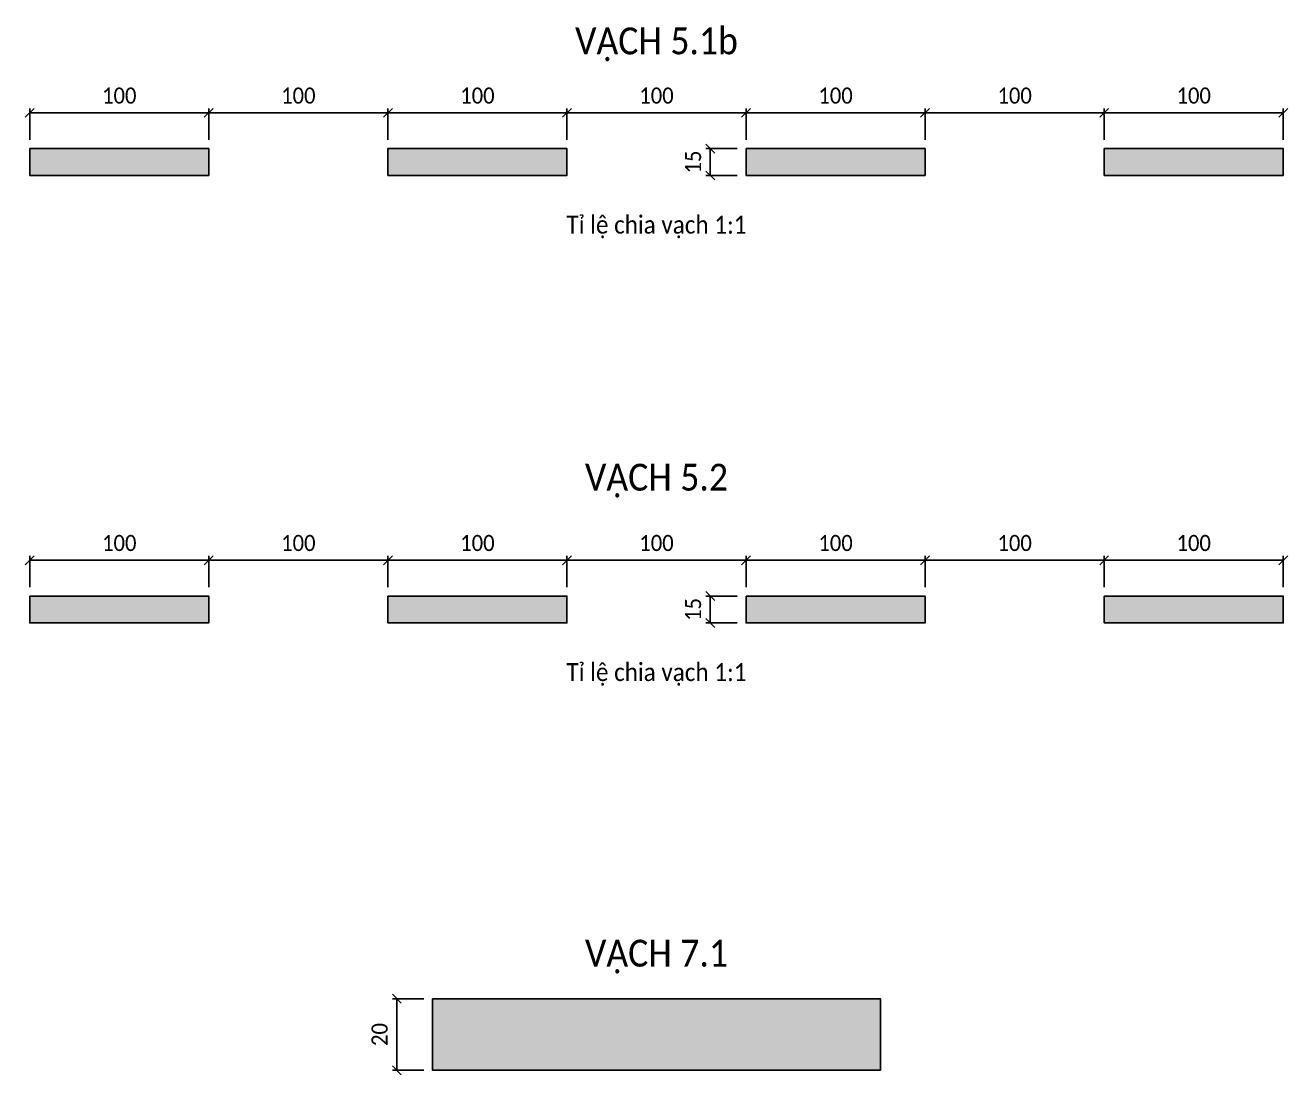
# Model space of a CAD drawing. Header units: metres. Extents: x 933 to 1419, y -2020 to 374.
# Drawn here: x 996.9 to 1137.9, y -635.6 to -518.4 of the extents above; entities that cross this region are included whole.
import ezdxf
from ezdxf.enums import TextEntityAlignment as Align

# ---------------------------------------------------------------- set-up
doc = ezdxf.new("R2010")
doc.units = ezdxf.units.M
doc.layers.add('ATGT-DIM', color=30, linetype='Continuous')
doc.layers.add('ATGT-Text', color=3, linetype='Continuous')
doc.styles.add('ATGT-Text', font='calibril.ttf', dxfattribs={"width": 0.9})
doc.dimstyles.new('ATGT-DIM', dxfattribs={"dimtxt": 1.8, "dimasz": 1, "dimexe": 0.5, "dimexo": 0.5, "dimgap": 1, "dimtad": 1, "dimdec": 0, "dimlfac": 5, "dimtxsty": 'ATGT-Text', "dimblk": 'OBLIQUE', "dimcen": 0, "dimclrd": 30, "dimclre": 30, "dimclrt": 2, "dimadec": 0, "dimazin": 0, "dimtfac": 1, "dimtdec": 0, "dimtmove": 0, "dimatfit": 3, "dimfxl": 3, "dimfxlon": 1, "dimlwe": -1, "dimarcsym": 2})

# ---------------------------------------------------------------- blocks, each defined once
blk = doc.blocks.new('_Oblique')
at = {"color": 0, "linetype": 'ByBlock', "lineweight": -2}
blk.add_line((-0.5, -0.5), (0.5, 0.5), dxfattribs=at)
blk = doc.blocks.new('*D65')
at = {"layer": 'ATGT-DIM', "color": 30, "transparency": 16777216}
for p, q in [((9, -897), (5.5, -897)), ((9, -900), (5.5, -900))]:
    blk.add_line(p, q, dxfattribs=at)
at = {"layer": 'ATGT-DIM', "color": 30, "lineweight": -2, "transparency": 16777216}
blk.add_line((6, -900), (6, -897), dxfattribs=at)
at = {"layer": 'Defpoints', "color": 0, "transparency": 16777216}
for p in [(6, -897), (10, -897), (10, -900)]:
    blk.add_point(p, dxfattribs=at)
at = {"layer": 'ATGT-DIM', "color": 30, "lineweight": -2, "transparency": 16777216}
for p, rotation in [((6, -897), 90), ((6, -900), 270)]:
    blk.add_blockref('_Oblique', p, dxfattribs=dict(at, rotation=rotation))
at = {"layer": 'ATGT-DIM', "color": 2, "transparency": 16777216, "insert": (4.09, -898.5), "char_height": 1.8, "attachment_point": 5, "rotation": 90, "style": 'ATGT-Text'}
blk.add_mtext('15', dxfattribs=at)
blk = doc.blocks.new('*D64')
at = {"layer": 'ATGT-DIM', "color": 30, "transparency": 16777216}
for p, q in [((10, -896), (10, -892.5)), ((30, -896), (30, -892.5))]:
    blk.add_line(p, q, dxfattribs=at)
at = {"layer": 'ATGT-DIM', "color": 30, "lineweight": -2, "transparency": 16777216}
blk.add_line((10, -893), (30, -893), dxfattribs=at)
at = {"layer": 'Defpoints', "color": 0, "transparency": 16777216}
for p in [(30, -893), (10, -897), (30, -897)]:
    blk.add_point(p, dxfattribs=at)
at = {"layer": 'ATGT-DIM', "color": 30, "lineweight": -2, "transparency": 16777216, "rotation": 180}
blk.add_blockref('_Oblique', (10, -893), dxfattribs=at)
at = {"layer": 'ATGT-DIM', "color": 30, "lineweight": -2, "transparency": 16777216}
blk.add_blockref('_Oblique', (30, -893), dxfattribs=at)
at = {"layer": 'ATGT-DIM', "color": 2, "transparency": 16777216, "insert": (20, -891.08), "char_height": 1.8, "attachment_point": 5, "style": 'ATGT-Text'}
blk.add_mtext('100', dxfattribs=at)
blk = doc.blocks.new('*D58')
at = {"layer": 'ATGT-DIM', "color": 30, "transparency": 16777216}
for p, q in [((-10, -896), (-10, -892.5)), ((10, -896), (10, -892.5))]:
    blk.add_line(p, q, dxfattribs=at)
at = {"layer": 'ATGT-DIM', "color": 30, "lineweight": -2, "transparency": 16777216}
blk.add_line((-10, -893), (10, -893), dxfattribs=at)
at = {"layer": 'Defpoints', "color": 0, "transparency": 16777216}
for p in [(10, -893), (-10, -897), (10, -897)]:
    blk.add_point(p, dxfattribs=at)
at = {"layer": 'ATGT-DIM', "color": 30, "lineweight": -2, "transparency": 16777216, "rotation": 180}
blk.add_blockref('_Oblique', (-10, -893), dxfattribs=at)
at = {"layer": 'ATGT-DIM', "color": 30, "lineweight": -2, "transparency": 16777216}
blk.add_blockref('_Oblique', (10, -893), dxfattribs=at)
at = {"layer": 'ATGT-DIM', "color": 2, "transparency": 16777216, "insert": (0, -891.08), "char_height": 1.8, "attachment_point": 5, "style": 'ATGT-Text'}
blk.add_mtext('100', dxfattribs=at)
blk = doc.blocks.new('*D59')
at = {"layer": 'ATGT-DIM', "color": 30, "transparency": 16777216}
for p, q in [((-30, -896), (-30, -892.5)), ((-10, -896), (-10, -892.5))]:
    blk.add_line(p, q, dxfattribs=at)
at = {"layer": 'ATGT-DIM', "color": 30, "lineweight": -2, "transparency": 16777216}
blk.add_line((-30, -893), (-10, -893), dxfattribs=at)
at = {"layer": 'Defpoints', "color": 0, "transparency": 16777216}
for p in [(-10, -893), (-30, -897), (-10, -897)]:
    blk.add_point(p, dxfattribs=at)
at = {"layer": 'ATGT-DIM', "color": 30, "lineweight": -2, "transparency": 16777216, "rotation": 180}
blk.add_blockref('_Oblique', (-30, -893), dxfattribs=at)
at = {"layer": 'ATGT-DIM', "color": 30, "lineweight": -2, "transparency": 16777216}
blk.add_blockref('_Oblique', (-10, -893), dxfattribs=at)
at = {"layer": 'ATGT-DIM', "color": 2, "transparency": 16777216, "insert": (-20, -891.08), "char_height": 1.8, "attachment_point": 5, "style": 'ATGT-Text'}
blk.add_mtext('100', dxfattribs=at)
blk = doc.blocks.new('*D60')
at = {"layer": 'ATGT-DIM', "color": 30, "transparency": 16777216}
for p, q in [((30, -896), (30, -892.5)), ((50, -896), (50, -892.5))]:
    blk.add_line(p, q, dxfattribs=at)
at = {"layer": 'ATGT-DIM', "color": 30, "lineweight": -2, "transparency": 16777216}
blk.add_line((30, -893), (50, -893), dxfattribs=at)
at = {"layer": 'Defpoints', "color": 0, "transparency": 16777216}
for p in [(50, -893), (30, -897), (50, -897)]:
    blk.add_point(p, dxfattribs=at)
at = {"layer": 'ATGT-DIM', "color": 30, "lineweight": -2, "transparency": 16777216, "rotation": 180}
blk.add_blockref('_Oblique', (30, -893), dxfattribs=at)
at = {"layer": 'ATGT-DIM', "color": 30, "lineweight": -2, "transparency": 16777216}
blk.add_blockref('_Oblique', (50, -893), dxfattribs=at)
at = {"layer": 'ATGT-DIM', "color": 2, "transparency": 16777216, "insert": (40, -891.08), "char_height": 1.8, "attachment_point": 5, "style": 'ATGT-Text'}
blk.add_mtext('100', dxfattribs=at)
blk = doc.blocks.new('*D61')
at = {"layer": 'ATGT-DIM', "color": 30, "transparency": 16777216}
for p, q in [((-50, -896), (-50, -892.5)), ((-30, -896), (-30, -892.5))]:
    blk.add_line(p, q, dxfattribs=at)
at = {"layer": 'ATGT-DIM', "color": 30, "lineweight": -2, "transparency": 16777216}
blk.add_line((-50, -893), (-30, -893), dxfattribs=at)
at = {"layer": 'Defpoints', "color": 0, "transparency": 16777216}
for p in [(-30, -893), (-50, -897), (-30, -897)]:
    blk.add_point(p, dxfattribs=at)
at = {"layer": 'ATGT-DIM', "color": 30, "lineweight": -2, "transparency": 16777216, "rotation": 180}
blk.add_blockref('_Oblique', (-50, -893), dxfattribs=at)
at = {"layer": 'ATGT-DIM', "color": 30, "lineweight": -2, "transparency": 16777216}
blk.add_blockref('_Oblique', (-30, -893), dxfattribs=at)
at = {"layer": 'ATGT-DIM', "color": 2, "transparency": 16777216, "insert": (-40, -891.08), "char_height": 1.8, "attachment_point": 5, "style": 'ATGT-Text'}
blk.add_mtext('100', dxfattribs=at)
blk = doc.blocks.new('*D62')
at = {"layer": 'ATGT-DIM', "color": 30, "transparency": 16777216}
for p, q in [((-70, -896), (-70, -892.5)), ((-50, -896), (-50, -892.5))]:
    blk.add_line(p, q, dxfattribs=at)
at = {"layer": 'ATGT-DIM', "color": 30, "lineweight": -2, "transparency": 16777216}
blk.add_line((-70, -893), (-50, -893), dxfattribs=at)
at = {"layer": 'Defpoints', "color": 0, "transparency": 16777216}
for p in [(-50, -893), (-70, -897), (-50, -897)]:
    blk.add_point(p, dxfattribs=at)
at = {"layer": 'ATGT-DIM', "color": 30, "lineweight": -2, "transparency": 16777216, "rotation": 180}
blk.add_blockref('_Oblique', (-70, -893), dxfattribs=at)
at = {"layer": 'ATGT-DIM', "color": 30, "lineweight": -2, "transparency": 16777216}
blk.add_blockref('_Oblique', (-50, -893), dxfattribs=at)
at = {"layer": 'ATGT-DIM', "color": 2, "transparency": 16777216, "insert": (-60, -891.08), "char_height": 1.8, "attachment_point": 5, "style": 'ATGT-Text'}
blk.add_mtext('100', dxfattribs=at)
blk = doc.blocks.new('*D63')
at = {"layer": 'ATGT-DIM', "color": 30, "transparency": 16777216}
for p, q in [((50, -896), (50, -892.5)), ((70, -896), (70, -892.5))]:
    blk.add_line(p, q, dxfattribs=at)
at = {"layer": 'ATGT-DIM', "color": 30, "lineweight": -2, "transparency": 16777216}
blk.add_line((50, -893), (70, -893), dxfattribs=at)
at = {"layer": 'Defpoints', "color": 0, "transparency": 16777216}
for p in [(70, -893), (50, -897), (70, -897)]:
    blk.add_point(p, dxfattribs=at)
at = {"layer": 'ATGT-DIM', "color": 30, "lineweight": -2, "transparency": 16777216, "rotation": 180}
blk.add_blockref('_Oblique', (50, -893), dxfattribs=at)
at = {"layer": 'ATGT-DIM', "color": 30, "lineweight": -2, "transparency": 16777216}
blk.add_blockref('_Oblique', (70, -893), dxfattribs=at)
at = {"layer": 'ATGT-DIM', "color": 2, "transparency": 16777216, "insert": (60, -891.08), "char_height": 1.8, "attachment_point": 5, "style": 'ATGT-Text'}
blk.add_mtext('100', dxfattribs=at)
blk = doc.blocks.new('*D72')
at = {"layer": 'ATGT-DIM', "color": 30, "transparency": 16777216}
for p, q in [((9, -947), (5.5, -947)), ((9, -950), (5.5, -950))]:
    blk.add_line(p, q, dxfattribs=at)
at = {"layer": 'ATGT-DIM', "color": 30, "lineweight": -2, "transparency": 16777216}
blk.add_line((6, -950), (6, -947), dxfattribs=at)
at = {"layer": 'Defpoints', "color": 0, "transparency": 16777216}
for p in [(6, -947), (10, -947), (10, -950)]:
    blk.add_point(p, dxfattribs=at)
at = {"layer": 'ATGT-DIM', "color": 30, "lineweight": -2, "transparency": 16777216}
for p, rotation in [((6, -947), 90), ((6, -950), 270)]:
    blk.add_blockref('_Oblique', p, dxfattribs=dict(at, rotation=rotation))
at = {"layer": 'ATGT-DIM', "color": 2, "transparency": 16777216, "insert": (4.09, -948.5), "char_height": 1.8, "attachment_point": 5, "rotation": 90, "style": 'ATGT-Text'}
blk.add_mtext('15', dxfattribs=at)
blk = doc.blocks.new('*D73')
at = {"layer": 'ATGT-DIM', "color": 30, "transparency": 16777216}
for p, q in [((10, -946), (10, -942.5)), ((30, -946), (30, -942.5))]:
    blk.add_line(p, q, dxfattribs=at)
at = {"layer": 'ATGT-DIM', "color": 30, "lineweight": -2, "transparency": 16777216}
blk.add_line((10, -943), (30, -943), dxfattribs=at)
at = {"layer": 'Defpoints', "color": 0, "transparency": 16777216}
for p in [(30, -943), (10, -947), (30, -947)]:
    blk.add_point(p, dxfattribs=at)
at = {"layer": 'ATGT-DIM', "color": 30, "lineweight": -2, "transparency": 16777216, "rotation": 180}
blk.add_blockref('_Oblique', (10, -943), dxfattribs=at)
at = {"layer": 'ATGT-DIM', "color": 30, "lineweight": -2, "transparency": 16777216}
blk.add_blockref('_Oblique', (30, -943), dxfattribs=at)
at = {"layer": 'ATGT-DIM', "color": 2, "transparency": 16777216, "insert": (20, -941.08), "char_height": 1.8, "attachment_point": 5, "style": 'ATGT-Text'}
blk.add_mtext('100', dxfattribs=at)
blk = doc.blocks.new('*D66')
at = {"layer": 'ATGT-DIM', "color": 30, "transparency": 16777216}
for p, q in [((-10, -946), (-10, -942.5)), ((10, -946), (10, -942.5))]:
    blk.add_line(p, q, dxfattribs=at)
at = {"layer": 'ATGT-DIM', "color": 30, "lineweight": -2, "transparency": 16777216}
blk.add_line((-10, -943), (10, -943), dxfattribs=at)
at = {"layer": 'Defpoints', "color": 0, "transparency": 16777216}
for p in [(10, -943), (-10, -947), (10, -947)]:
    blk.add_point(p, dxfattribs=at)
at = {"layer": 'ATGT-DIM', "color": 30, "lineweight": -2, "transparency": 16777216, "rotation": 180}
blk.add_blockref('_Oblique', (-10, -943), dxfattribs=at)
at = {"layer": 'ATGT-DIM', "color": 30, "lineweight": -2, "transparency": 16777216}
blk.add_blockref('_Oblique', (10, -943), dxfattribs=at)
at = {"layer": 'ATGT-DIM', "color": 2, "transparency": 16777216, "insert": (0, -941.08), "char_height": 1.8, "attachment_point": 5, "style": 'ATGT-Text'}
blk.add_mtext('100', dxfattribs=at)
blk = doc.blocks.new('*D67')
at = {"layer": 'ATGT-DIM', "color": 30, "transparency": 16777216}
for p, q in [((-30, -946), (-30, -942.5)), ((-10, -946), (-10, -942.5))]:
    blk.add_line(p, q, dxfattribs=at)
at = {"layer": 'ATGT-DIM', "color": 30, "lineweight": -2, "transparency": 16777216}
blk.add_line((-30, -943), (-10, -943), dxfattribs=at)
at = {"layer": 'Defpoints', "color": 0, "transparency": 16777216}
for p in [(-10, -943), (-30, -947), (-10, -947)]:
    blk.add_point(p, dxfattribs=at)
at = {"layer": 'ATGT-DIM', "color": 30, "lineweight": -2, "transparency": 16777216, "rotation": 180}
blk.add_blockref('_Oblique', (-30, -943), dxfattribs=at)
at = {"layer": 'ATGT-DIM', "color": 30, "lineweight": -2, "transparency": 16777216}
blk.add_blockref('_Oblique', (-10, -943), dxfattribs=at)
at = {"layer": 'ATGT-DIM', "color": 2, "transparency": 16777216, "insert": (-20, -941.08), "char_height": 1.8, "attachment_point": 5, "style": 'ATGT-Text'}
blk.add_mtext('100', dxfattribs=at)
blk = doc.blocks.new('*D68')
at = {"layer": 'ATGT-DIM', "color": 30, "transparency": 16777216}
for p, q in [((30, -946), (30, -942.5)), ((50, -946), (50, -942.5))]:
    blk.add_line(p, q, dxfattribs=at)
at = {"layer": 'ATGT-DIM', "color": 30, "lineweight": -2, "transparency": 16777216}
blk.add_line((30, -943), (50, -943), dxfattribs=at)
at = {"layer": 'Defpoints', "color": 0, "transparency": 16777216}
for p in [(50, -943), (30, -947), (50, -947)]:
    blk.add_point(p, dxfattribs=at)
at = {"layer": 'ATGT-DIM', "color": 30, "lineweight": -2, "transparency": 16777216, "rotation": 180}
blk.add_blockref('_Oblique', (30, -943), dxfattribs=at)
at = {"layer": 'ATGT-DIM', "color": 30, "lineweight": -2, "transparency": 16777216}
blk.add_blockref('_Oblique', (50, -943), dxfattribs=at)
at = {"layer": 'ATGT-DIM', "color": 2, "transparency": 16777216, "insert": (40, -941.08), "char_height": 1.8, "attachment_point": 5, "style": 'ATGT-Text'}
blk.add_mtext('100', dxfattribs=at)
blk = doc.blocks.new('*D69')
at = {"layer": 'ATGT-DIM', "color": 30, "transparency": 16777216}
for p, q in [((-50, -946), (-50, -942.5)), ((-30, -946), (-30, -942.5))]:
    blk.add_line(p, q, dxfattribs=at)
at = {"layer": 'ATGT-DIM', "color": 30, "lineweight": -2, "transparency": 16777216}
blk.add_line((-50, -943), (-30, -943), dxfattribs=at)
at = {"layer": 'Defpoints', "color": 0, "transparency": 16777216}
for p in [(-30, -943), (-50, -947), (-30, -947)]:
    blk.add_point(p, dxfattribs=at)
at = {"layer": 'ATGT-DIM', "color": 30, "lineweight": -2, "transparency": 16777216, "rotation": 180}
blk.add_blockref('_Oblique', (-50, -943), dxfattribs=at)
at = {"layer": 'ATGT-DIM', "color": 30, "lineweight": -2, "transparency": 16777216}
blk.add_blockref('_Oblique', (-30, -943), dxfattribs=at)
at = {"layer": 'ATGT-DIM', "color": 2, "transparency": 16777216, "insert": (-40, -941.08), "char_height": 1.8, "attachment_point": 5, "style": 'ATGT-Text'}
blk.add_mtext('100', dxfattribs=at)
blk = doc.blocks.new('*D70')
at = {"layer": 'ATGT-DIM', "color": 30, "transparency": 16777216}
for p, q in [((-70, -946), (-70, -942.5)), ((-50, -946), (-50, -942.5))]:
    blk.add_line(p, q, dxfattribs=at)
at = {"layer": 'ATGT-DIM', "color": 30, "lineweight": -2, "transparency": 16777216}
blk.add_line((-70, -943), (-50, -943), dxfattribs=at)
at = {"layer": 'Defpoints', "color": 0, "transparency": 16777216}
for p in [(-50, -943), (-70, -947), (-50, -947)]:
    blk.add_point(p, dxfattribs=at)
at = {"layer": 'ATGT-DIM', "color": 30, "lineweight": -2, "transparency": 16777216, "rotation": 180}
blk.add_blockref('_Oblique', (-70, -943), dxfattribs=at)
at = {"layer": 'ATGT-DIM', "color": 30, "lineweight": -2, "transparency": 16777216}
blk.add_blockref('_Oblique', (-50, -943), dxfattribs=at)
at = {"layer": 'ATGT-DIM', "color": 2, "transparency": 16777216, "insert": (-60, -941.08), "char_height": 1.8, "attachment_point": 5, "style": 'ATGT-Text'}
blk.add_mtext('100', dxfattribs=at)
blk = doc.blocks.new('*D71')
at = {"layer": 'ATGT-DIM', "color": 30, "transparency": 16777216}
for p, q in [((50, -946), (50, -942.5)), ((70, -946), (70, -942.5))]:
    blk.add_line(p, q, dxfattribs=at)
at = {"layer": 'ATGT-DIM', "color": 30, "lineweight": -2, "transparency": 16777216}
blk.add_line((50, -943), (70, -943), dxfattribs=at)
at = {"layer": 'Defpoints', "color": 0, "transparency": 16777216}
for p in [(70, -943), (50, -947), (70, -947)]:
    blk.add_point(p, dxfattribs=at)
at = {"layer": 'ATGT-DIM', "color": 30, "lineweight": -2, "transparency": 16777216, "rotation": 180}
blk.add_blockref('_Oblique', (50, -943), dxfattribs=at)
at = {"layer": 'ATGT-DIM', "color": 30, "lineweight": -2, "transparency": 16777216}
blk.add_blockref('_Oblique', (70, -943), dxfattribs=at)
at = {"layer": 'ATGT-DIM', "color": 2, "transparency": 16777216, "insert": (60, -941.08), "char_height": 1.8, "attachment_point": 5, "style": 'ATGT-Text'}
blk.add_mtext('100', dxfattribs=at)
blk = doc.blocks.new('*D74')
at = {"layer": 'ATGT-DIM', "color": 30, "transparency": 16777216}
for p, q in [((-26, -992), (-29.5, -992)), ((-26, -1000), (-29.5, -1000))]:
    blk.add_line(p, q, dxfattribs=at)
at = {"layer": 'ATGT-DIM', "color": 30, "lineweight": -2, "transparency": 16777216}
blk.add_line((-29, -1000), (-29, -992), dxfattribs=at)
at = {"layer": 'Defpoints', "color": 0, "transparency": 16777216}
for p in [(-29, -992), (-25, -992), (-25, -1000)]:
    blk.add_point(p, dxfattribs=at)
at = {"layer": 'ATGT-DIM', "color": 30, "lineweight": -2, "transparency": 16777216}
for p, rotation in [((-29, -992), 90), ((-29, -1000), 270)]:
    blk.add_blockref('_Oblique', p, dxfattribs=dict(at, rotation=rotation))
at = {"layer": 'ATGT-DIM', "color": 2, "transparency": 16777216, "insert": (-30.92, -996), "char_height": 1.8, "attachment_point": 5, "rotation": 90, "style": 'ATGT-Text'}
blk.add_mtext('20', dxfattribs=at)
blk = doc.blocks.new('ATGT-Vach5.1T')
for points in [[(-70, 3), (-70, 0), (-50, 0), (-50, 3)], [(-30, 3), (-30, 0), (-10, 0), (-10, 3)], [(10, 3), (10, 0), (30, 0), (30, 3)], [(50, 3), (50, 0), (70, 0), (70, 3)]]:
    blk.add_hatch(color=7).paths.add_polyline_path(points)
at = {"color": 7}
for points in [[(-70, 3), (-70, 0), (-50, 0), (-50, 3)], [(-30, 3), (-30, 0), (-10, 0), (-10, 3)], [(10, 3), (10, 0), (30, 0), (30, 3)], [(50, 3), (50, 0), (70, 0), (70, 3)]]:
    blk.add_lwpolyline(points, close=True, dxfattribs=at)
at = {"layer": 'ATGT-Text', "style": 'ATGT-Text', "width": 0.9}
for s, height, p in [('VẠCH 5.1b', 3, (0, 13.54)), ('Tỉ lệ chia vạch 1:1', 2, (0, -6.5))]:
    blk.add_text(s, height=height, dxfattribs=at).set_placement(p, align=Align.CENTER)
at = {"layer": 'ATGT-DIM'}
for base, p1, p2, picture, middle in [((-50, 7), (-70, 3), (-50, 3), '*D62', (-60, 8.92)), ((-30, 7), (-50, 3), (-30, 3), '*D61', (-40, 8.92)), ((-10, 7), (-30, 3), (-10, 3), '*D59', (-20, 8.92)), ((10, 7), (-10, 3), (10, 3), '*D58', (0, 8.92)), ((30, 7), (10, 3), (30, 3), '*D64', (20, 8.92)), ((50, 7), (30, 3), (50, 3), '*D60', (40, 8.92)), ((70, 7), (50, 3), (70, 3), '*D63', (60, 8.92))]:
    dim = blk.add_linear_dim(base=base, p1=p1, p2=p2, dimstyle='ATGT-DIM', override={"dimtxsty": 'ATGT-Text'}, dxfattribs=at)
    dim.commit()
    dim.dimension.update_dxf_attribs({"geometry": picture, "text_midpoint": middle, "insert": (0, 900)})
at = {"layer": 'ATGT-DIM', "color": 7}
dim = blk.add_linear_dim(base=(6, 3), p1=(10, 0), p2=(10, 3), angle=90, text='15', dimstyle='ATGT-DIM', override={"dimtxsty": 'ATGT-Text'}, dxfattribs=at)
dim.commit()
dim.dimension.update_dxf_attribs({"geometry": '*D65', "text_midpoint": (6, 1.5), "dimtype": 128, "insert": (0, 900)})
blk = doc.blocks.new('ATGT-Vach5.2')
for points in [[(-70, 3), (-70, 0), (-50, 0), (-50, 3)], [(-30, 3), (-30, 0), (-10, 0), (-10, 3)], [(10, 3), (10, 0), (30, 0), (30, 3)], [(50, 3), (50, 0), (70, 0), (70, 3)]]:
    blk.add_hatch(color=7).paths.add_polyline_path(points)
at = {"color": 7}
for points in [[(-70, 3), (-70, 0), (-50, 0), (-50, 3)], [(-30, 3), (-30, 0), (-10, 0), (-10, 3)], [(10, 3), (10, 0), (30, 0), (30, 3)], [(50, 3), (50, 0), (70, 0), (70, 3)]]:
    blk.add_lwpolyline(points, close=True, dxfattribs=at)
at = {"layer": 'ATGT-Text', "style": 'ATGT-Text', "width": 0.9}
for s, height, p in [('VẠCH 5.2', 3, (0, 14.78)), ('Tỉ lệ chia vạch 1:1', 2, (0, -6.5))]:
    blk.add_text(s, height=height, dxfattribs=at).set_placement(p, align=Align.CENTER)
at = {"layer": 'ATGT-DIM'}
for base, p1, p2, picture, middle in [((-50, 7), (-70, 3), (-50, 3), '*D70', (-60, 8.92)), ((-30, 7), (-50, 3), (-30, 3), '*D69', (-40, 8.92)), ((-10, 7), (-30, 3), (-10, 3), '*D67', (-20, 8.92)), ((10, 7), (-10, 3), (10, 3), '*D66', (0, 8.92)), ((30, 7), (10, 3), (30, 3), '*D73', (20, 8.92)), ((50, 7), (30, 3), (50, 3), '*D68', (40, 8.92)), ((70, 7), (50, 3), (70, 3), '*D71', (60, 8.92))]:
    dim = blk.add_linear_dim(base=base, p1=p1, p2=p2, dimstyle='ATGT-DIM', override={"dimtxsty": 'ATGT-Text'}, dxfattribs=at)
    dim.commit()
    dim.dimension.update_dxf_attribs({"geometry": picture, "text_midpoint": middle, "insert": (0, 950)})
at = {"layer": 'ATGT-DIM', "color": 7}
dim = blk.add_linear_dim(base=(6, 3), p1=(10, 0), p2=(10, 3), angle=90, text='15', dimstyle='ATGT-DIM', override={"dimtxsty": 'ATGT-Text'}, dxfattribs=at)
dim.commit()
dim.dimension.update_dxf_attribs({"geometry": '*D72', "text_midpoint": (6, 1.5), "dimtype": 128, "insert": (0, 950)})
blk = doc.blocks.new('ATGT-Vach7.1')
blk.add_hatch(color=7).paths.add_polyline_path([(-25, 8), (-25, 0), (25, 0), (25, 8)])
at = {"color": 7}
blk.add_lwpolyline([(-25, 8), (-25, 0), (25, 0), (25, 8)], close=True, dxfattribs=at)
at = {"layer": 'ATGT-Text', "style": 'ATGT-Text', "width": 0.9}
blk.add_text('VẠCH 7.1', height=3, dxfattribs=at).set_placement((0, 11.59), align=Align.CENTER)
at = {"layer": 'ATGT-DIM', "color": 7}
dim = blk.add_linear_dim(base=(-29, 8), p1=(-25, 0), p2=(-25, 8), angle=90, text='20', dimstyle='ATGT-DIM', override={"dimtxsty": 'ATGT-Text'}, dxfattribs=at)
dim.commit()
dim.dimension.update_dxf_attribs({"geometry": '*D74', "text_midpoint": (-29, 4), "dimtype": 128, "insert": (0, 1000)})

msp = doc.modelspace()

# ---------------------------------------------------------------- block references
for name, p in [('ATGT-Vach5.1T', (1067.35, -535.15)), ('ATGT-Vach5.2', (1067.35, -585.15)), ('ATGT-Vach7.1', (1067.35, -635.15))]:
    msp.add_blockref(name, p)

doc.saveas('drawing.dxf')
